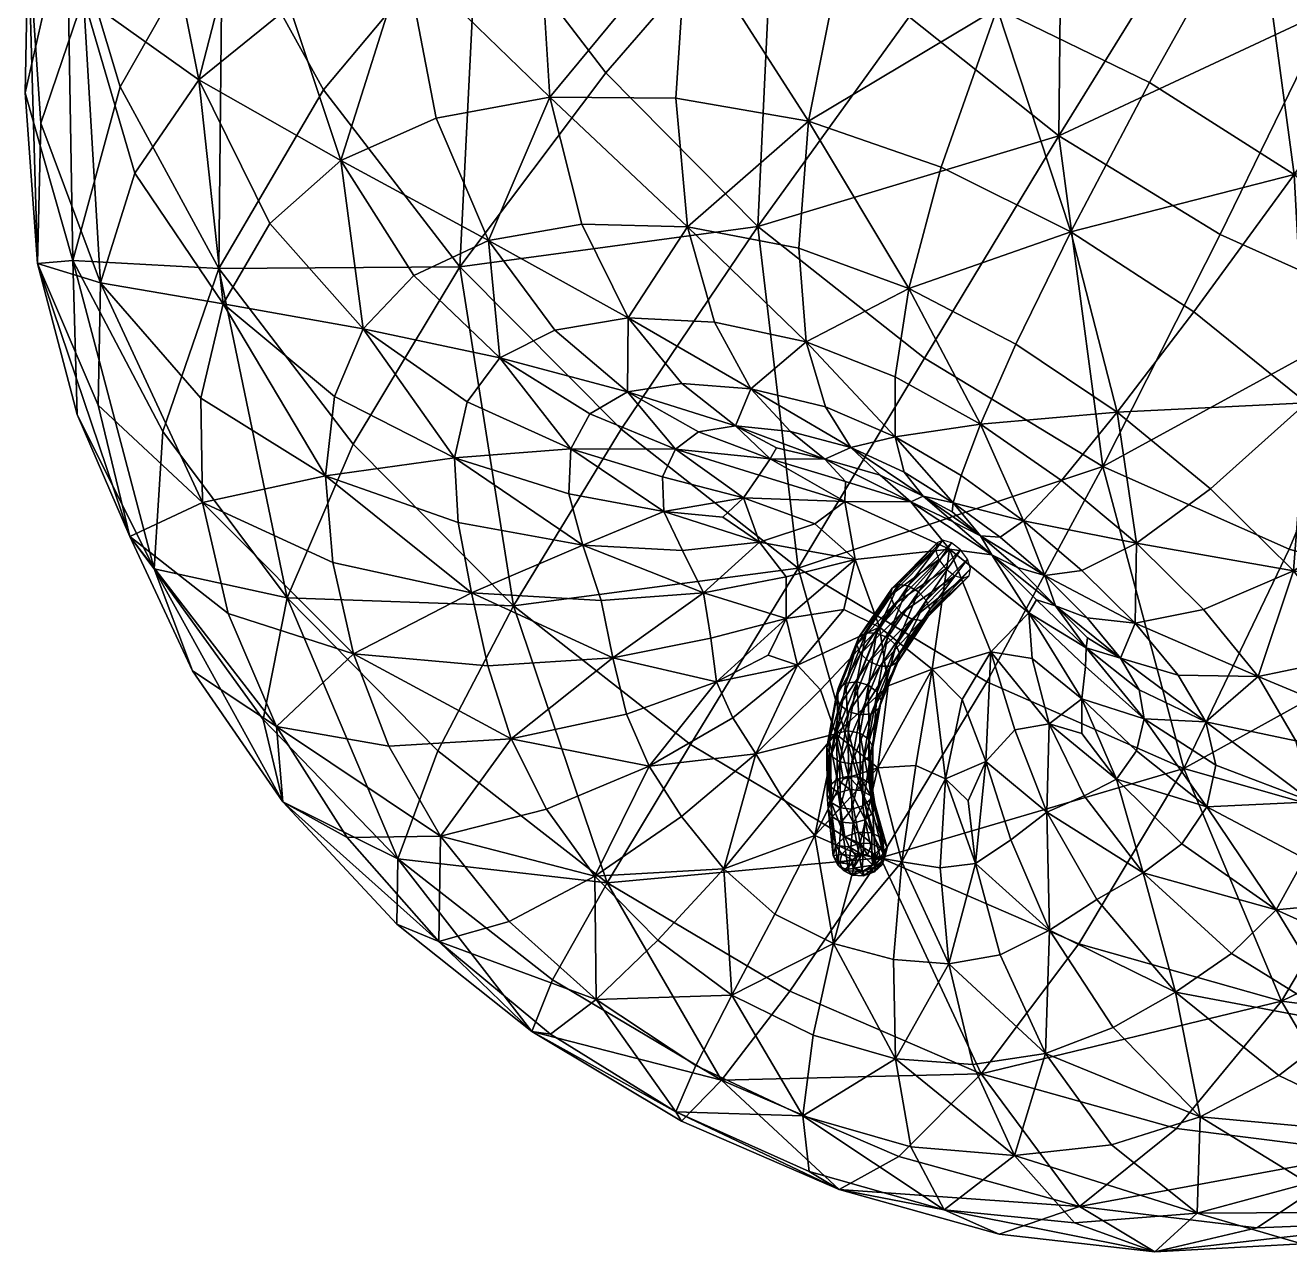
# Model space of a CAD drawing. Header units: millimetres. Extents: x -100 to 100, y -108 to 108.
# Drawn here: x 2.13 to 41.88, y -107.82 to -69.26 of the extents above; entities that cross this region are included whole.
import ezdxf

# ---------------------------------------------------------------- set-up
doc = ezdxf.new("R2010")
doc.units = ezdxf.units.MM
doc.layers.get('0').update_dxf_attribs({"color": 53, "true_color": 0xc6e157})

msp = doc.modelspace()

# ---------------------------------------------------------------- meshes
at = {"color": 54, "true_color": 0x94b11b}
mesh = msp.add_polyface(dxfattribs=at)
corners = [(36.305, -54.437, 2.922), (39.151, -57.538, 1.417), (34.725, -62.771, 1.149), (42.47, -60.286, 0.559), (38.763, -66.032, 0.19), (46.133, -62.603, 0.35), (43.154, -68.751, 0.001), (39.69, -75.834, 0.825), (34.625, -72.736, 1.003), (52.507, -72.282, 1.93), (50.436, -79.82, 3.114), (44.999, -78.216, 1.529), (47.776, -70.857, 0.581), (50.012, -64.412, 0.795), (50.76, -72.14, 73.634), (46.177, -77.284, 74.323), (49.793, -80.944, 72.701), (38.539, -55.59, 72.181), (42.018, -48.883, 68.371), (35.401, -46.76, 66.619), (44.631, -58.459, 72.851), (48.492, -51.916, 69.098), (40.822, -65.063, 75.017), (35.321, -62.448, 74.438), (32.679, -68.73, 75.108), (42.023, -73.945, 75.294), (46.028, -68.338, 74.739), (50.384, -62.058, 72.564), (37.475, -71.052, 75.57), (42.767, -53.887, 2.678), (40.581, -51.351, 3.992), (34.023, -51.12, 4.986), (38.871, -48.66, 5.751), (44.035, -49.484, 5.765), (48.367, -58.118, 1.648), (51.523, -59.642, 1.956), (49.962, -55.001, 3.596), (52.441, -56.257, 3.783), (45.405, -56.171, 1.893), (45.638, -51.524, 4.621), (47.654, -53.393, 3.887), (51.027, -52.96, 5.896), (49.302, -51.659, 6.237), (50.433, -50.677, 8.636), (47.828, -50.157, 6.936), (38.865, -78.261, 74.195), (42.409, -81.132, 73.344), (35, -75.749, 74.485)]
mesh.append_faces([[corners[k] for k in face] for face in [(0, 1, 2, 0), (2, 1, 3, 2), (3, 4, 2, 3), (3, 5, 6, 3), (6, 4, 3, 6), (6, 7, 8, 6), (8, 4, 6, 8), (9, 10, 11, 9), (11, 12, 9, 11), (11, 7, 6, 11), (6, 12, 11, 6), (6, 5, 13, 6), (13, 12, 6, 13), (14, 15, 16, 14), (17, 18, 19, 17), (17, 20, 21, 17), (21, 18, 17, 21), (22, 23, 24, 22), (22, 20, 17, 22), (17, 23, 22, 17), (25, 15, 14, 25), (14, 26, 25, 14), (27, 26, 14, 27), (27, 20, 22, 27), (22, 26, 27, 22), (22, 28, 25, 22), (25, 26, 22, 25), (21, 20, 27, 21), (29, 1, 0, 29), (0, 30, 29, 0), (0, 31, 32, 0), (29, 30, 33, 29), (13, 5, 34, 13), (34, 35, 13, 34), (34, 36, 37, 34), (3, 1, 29, 3), (29, 38, 3, 29), (29, 39, 40, 29), (40, 38, 29, 40), (40, 36, 34, 40), (34, 38, 40, 34), (34, 5, 3, 34), (3, 38, 34, 3), (41, 42, 43, 41), (41, 36, 40, 41), (40, 42, 41, 40), (40, 39, 44, 40), (44, 42, 40, 44), (25, 45, 46, 25), (25, 28, 47, 25), (47, 45, 25, 47)]], dxfattribs={"vtx2": -1, "vtx3": -1, "color": 54})
mesh = msp.add_polyface(dxfattribs=at)
corners = [(34.725, -62.771, 1.149), (31.161, -59.038, 2.88), (36.305, -54.437, 2.922), (29.916, -68.986, 2.068), (25.676, -64.645, 4.022), (22.141, -59.938, 6.774), (28.238, -55.013, 5.292), (15.786, -76.848, 10.485), (20.376, -70.751, 6.506), (25.153, -75.581, 4.367), (16.355, -65.494, 9.535), (19.545, -55.09, 10.231), (13.38, -60.071, 13.359), (34.625, -72.736, 1.003), (38.763, -66.032, 0.19), (30.399, -79.725, 3.215), (39.69, -75.834, 0.825), (36.005, -83.126, 3.046), (29.706, -60.624, 72.974), (27.78, -67.107, 73.865), (32.679, -68.73, 75.108), (35.321, -62.448, 74.438), (37.475, -71.052, 75.57), (40.822, -65.063, 75.017), (38.539, -55.59, 72.181), (14.068, -67.103, 65.698), (18.291, -66.312, 69.031), (18.86, -59.732, 67.432), (14.009, -60.63, 63.615), (20.316, -52.579, 64.431), (14.942, -53.551, 60.225), (22.923, -66.307, 71.796), (24.156, -59.724, 70.596), (32.317, -53.588, 70.541), (26.175, -52.587, 67.913), (26.751, -72.274, 73.156), (30.926, -73.714, 74.158), (26.442, -76.262, 71.263), (29.909, -77.53, 72.03), (35, -75.749, 74.485), (22.585, -71.547, 71.424), (18.62, -71.519, 69.09), (19.623, -75.514, 67.993), (22.943, -75.591, 69.881), (16.694, -76.028, 65.706), (15.043, -72.176, 66.28), (21.079, -78.459, 66.124)]
mesh.append_faces([[corners[k] for k in face] for face in [(0, 1, 2, 0), (0, 3, 4, 0), (4, 1, 0, 4), (4, 5, 6, 4), (6, 1, 4, 6), (7, 8, 9, 7), (10, 8, 7, 10), (10, 5, 4, 10), (4, 8, 10, 4), (4, 3, 9, 4), (9, 8, 4, 9), (11, 5, 10, 11), (10, 12, 11, 10), (13, 3, 0, 13), (0, 14, 13, 0), (9, 3, 13, 9), (13, 15, 9, 13), (13, 16, 17, 13), (18, 19, 20, 18), (20, 21, 18, 20), (20, 22, 23, 20), (18, 21, 24, 18), (25, 26, 27, 25), (27, 28, 25, 27), (27, 29, 30, 27), (31, 19, 18, 31), (18, 32, 31, 18), (18, 33, 34, 18), (34, 32, 18, 34), (27, 32, 34, 27), (27, 26, 31, 27), (31, 32, 27, 31), (20, 19, 35, 20), (35, 36, 20, 35), (35, 37, 38, 35), (38, 36, 35, 38), (39, 36, 38, 39), (39, 22, 20, 39), (20, 36, 39, 20), (35, 19, 31, 35), (31, 40, 35, 31), (31, 26, 41, 31), (41, 40, 31, 41), (41, 42, 43, 41), (43, 40, 41, 43), (43, 37, 35, 43), (35, 40, 43, 35), (44, 42, 41, 44), (41, 45, 44, 41), (41, 26, 25, 41), (43, 42, 46, 43)]], dxfattribs={"vtx2": -1, "vtx3": -1, "color": 54})
mesh = msp.add_polyface(dxfattribs=at)
corners = [(15.786, -76.848, 10.485), (11.505, -71.281, 13.68), (16.355, -65.494, 9.535), (8.334, -65.536, 17.721), (6.588, -59.891, 22.505), (11.74, -54.742, 17.882), (13.38, -60.071, 13.359), (9.792, -62.401, 59.275), (10.436, -68.661, 61.926), (14.068, -67.103, 65.698), (14.009, -60.63, 63.615), (14.942, -53.551, 60.225), (18.86, -59.732, 67.432), (6.579, -54.629, 27.932), (3.437, -65.601, 28.126), (3.475, -60.394, 33.524), (2.129, -71.382, 34.187), (2.219, -66.486, 39.294), (3.719, -62.107, 44.707), (5.037, -55.734, 39.263), (4.495, -77.353, 49.416), (2.623, -72.33, 44.754), (2.509, -76.745, 40.13), (5.575, -73.902, 53.62), (3.964, -68.381, 49.629), (7.58, -70.966, 57.845), (6.399, -65.028, 54.541), (10.254, -55.493, 55.427), (6.455, -58.394, 50.169), (8.213, -76.898, 19.313), (3.623, -76.649, 29.641), (5.115, -71.196, 23.352), (12.045, -73.504, 63.124), (15.043, -72.176, 66.28), (14.341, -77.124, 63.161), (16.694, -76.028, 65.706), (18.62, -71.519, 69.09), (9.816, -75.488, 59.748), (8.351, -78.016, 56.266), (12.75, -78.796, 60.499)]
mesh.append_faces([[corners[k] for k in face] for face in [(0, 1, 2, 0), (3, 4, 5, 3), (5, 6, 3, 5), (2, 1, 3, 2), (3, 6, 2, 3), (7, 8, 9, 7), (9, 10, 7, 9), (11, 10, 12, 11), (7, 10, 11, 7), (13, 4, 14, 13), (14, 15, 13, 14), (14, 16, 17, 14), (17, 15, 14, 17), (17, 18, 19, 17), (19, 15, 17, 19), (20, 21, 22, 20), (20, 23, 24, 20), (24, 21, 20, 24), (24, 18, 17, 24), (17, 21, 24, 17), (17, 16, 22, 17), (22, 21, 17, 22), (25, 8, 7, 25), (7, 26, 25, 7), (7, 27, 28, 7), (28, 26, 7, 28), (28, 18, 24, 28), (24, 26, 28, 24), (24, 23, 25, 24), (25, 26, 24, 25), (19, 18, 28, 19), (29, 1, 0, 29), (22, 16, 30, 22), (14, 4, 3, 14), (3, 31, 14, 3), (3, 1, 29, 3), (29, 31, 3, 29), (30, 31, 29, 30), (30, 16, 14, 30), (14, 31, 30, 14), (9, 8, 32, 9), (32, 33, 9, 32), (32, 34, 35, 32), (35, 33, 32, 35), (9, 33, 36, 9), (32, 8, 25, 32), (25, 37, 32, 25), (25, 23, 38, 25), (38, 37, 25, 38), (32, 37, 39, 32), (38, 23, 20, 38)]], dxfattribs={"vtx2": -1, "vtx3": -1, "color": 54})
mesh = msp.add_polyface(dxfattribs=at)
corners = [(36.005, -83.126, 3.046), (30.399, -79.725, 3.215), (34.625, -72.736, 1.003), (32.359, -89.9, 6.89), (26.426, -86.326, 7.043), (37.057, -85.538, 68.25), (35.343, -86.396, 65.069), (37.021, -88.059, 64.465), (35, -75.749, 74.485), (33.272, -79.287, 72.232), (36.458, -81.423, 71.915), (38.865, -78.261, 74.195), (29.909, -77.53, 72.03), (29.479, -82.192, 66.025), (31.548, -83.415, 66.108), (32.163, -81.799, 69.283), (29.478, -80.312, 69.172), (33.511, -84.832, 65.703), (34.705, -83.568, 68.927), (32.51, -85.901, 56.627), (31.183, -85.728, 53.266), (33.682, -87.733, 55.435), (34.182, -86.557, 62.088), (32.777, -85.352, 62.718), (31.301, -84.269, 63.18), (31.269, -84.555, 61.181), (32.156, -85.305, 60.094), (33.323, -86.3, 59.282), (30.358, -84.057, 60.311), (29.762, -83.303, 63.036), (28.083, -82.53, 62.61), (29.964, -84.235, 56.83), (31.299, -84.868, 57.955), (29.001, -83.403, 59.696), (27.889, -84.234, 55.595), (27.26, -82.903, 59.656), (31.524, -85.745, 53.988), (30.205, -87.068, 55.211), (30.453, -87.34, 55.135), (31.242, -85.527, 53.873), (29.887, -86.886, 55.129), (30.975, -85.448, 53.623), (29.584, -86.843, 54.912), (30.794, -85.529, 53.304), (29.377, -86.951, 54.618), (30.748, -85.748, 53.003), (29.321, -87.18, 54.326)]
mesh.append_faces([[corners[k] for k in face] for face in [(0, 1, 2, 0), (0, 3, 4, 0), (4, 1, 0, 4), (5, 6, 7, 5), (8, 9, 10, 8), (10, 11, 8, 10), (12, 9, 8, 12), (13, 14, 15, 13), (15, 16, 13, 15), (15, 9, 12, 15), (12, 16, 15, 12), (17, 6, 5, 17), (5, 18, 17, 5), (10, 18, 5, 10), (10, 9, 15, 10), (15, 18, 10, 15), (15, 14, 17, 15), (17, 18, 15, 17), (19, 20, 21, 19), (22, 6, 17, 22), (17, 23, 22, 17), (17, 14, 24, 17), (24, 23, 17, 24), (24, 25, 26, 24), (26, 23, 24, 26), (26, 27, 22, 26), (22, 23, 26, 22), (28, 29, 30, 28), (28, 25, 24, 28), (24, 29, 28, 24), (24, 14, 13, 24), (13, 29, 24, 13), (31, 20, 19, 31), (19, 32, 31, 19), (19, 27, 26, 19), (26, 32, 19, 26), (26, 25, 28, 26), (28, 32, 26, 28), (28, 33, 31, 28), (31, 32, 28, 31), (34, 20, 31, 34), (31, 33, 35, 31), (36, 37, 38, 36), (39, 40, 37, 39), (37, 36, 39, 37), (41, 42, 40, 41), (40, 39, 41, 40), (43, 44, 42, 43), (42, 41, 43, 42), (45, 46, 44, 45), (44, 43, 45, 44)]], dxfattribs={"vtx2": -1, "vtx3": -1, "color": 54})
mesh = msp.add_polyface(dxfattribs=at)
corners = [(2.509, -76.745, 40.13), (4.418, -81.2, 45.398), (4.495, -77.353, 49.416), (17.476, -87.512, 13.878), (12.432, -82.43, 16.118), (15.786, -76.848, 10.485), (15.098, -92.074, 20.559), (10.358, -87.255, 22.708), (6.449, -82.027, 25.775), (8.213, -76.898, 19.313), (10.223, -93.676, 35.981), (7.388, -89.549, 38.551), (6.185, -86.35, 32.407), (9.607, -91.084, 29.56), (13.841, -95.468, 27.558), (5.418, -85.328, 41.734), (3.757, -81.494, 35.973), (3.623, -76.649, 29.641), (8.351, -78.016, 56.266), (11.849, -80.931, 57.77), (12.75, -78.796, 60.499), (9.816, -75.488, 59.748), (14.341, -77.124, 63.161), (12.045, -73.504, 63.124), (7.7, -84.259, 49.434), (7.647, -80.978, 52.79), (11.799, -86.15, 52.331), (11.566, -83.418, 55.023), (15.62, -82.853, 58.337), (15.738, -84.888, 56.263), (16.16, -87.101, 54.185), (17.045, -79.716, 62.334), (16.024, -81.092, 60.35), (8.504, -87.75, 46.311), (10.03, -91.307, 43.548), (13.554, -91.923, 47.442), (12.444, -89.019, 49.766), (16.668, -89.399, 52.161), (17.404, -91.694, 50.275)]
mesh.append_faces([[corners[k] for k in face] for face in [(0, 1, 2, 0), (3, 4, 5, 3), (3, 6, 7, 3), (7, 4, 3, 7), (7, 8, 9, 7), (9, 4, 7, 9), (5, 4, 9, 5), (10, 11, 12, 10), (12, 13, 10, 12), (12, 8, 7, 12), (7, 13, 12, 7), (7, 6, 14, 7), (15, 1, 0, 15), (0, 16, 15, 0), (17, 16, 0, 17), (17, 8, 12, 17), (12, 16, 17, 12), (12, 11, 15, 12), (15, 16, 12, 15), (9, 8, 17, 9), (18, 19, 20, 18), (20, 21, 18, 20), (20, 22, 23, 20), (2, 1, 24, 2), (24, 25, 2, 24), (24, 26, 27, 24), (27, 25, 24, 27), (27, 19, 18, 27), (18, 25, 27, 18), (2, 25, 18, 2), (28, 19, 27, 28), (27, 29, 28, 27), (27, 26, 30, 27), (30, 29, 27, 30), (31, 22, 20, 31), (20, 32, 31, 20), (20, 19, 28, 20), (28, 32, 20, 28), (24, 1, 15, 24), (15, 33, 24, 15), (15, 11, 34, 15), (34, 33, 15, 34), (34, 35, 36, 34), (36, 33, 34, 36), (36, 26, 24, 36), (24, 33, 36, 24), (34, 11, 10, 34), (30, 26, 36, 30), (36, 37, 30, 36), (36, 35, 38, 36), (38, 37, 36, 38)]], dxfattribs={"vtx2": -1, "vtx3": -1, "color": 54})
mesh = msp.add_polyface(dxfattribs=at)
corners = [(47.864, -87.464, 5.635), (44.89, -94.432, 9.681), (38.551, -92.621, 7.772), (41.863, -85.725, 3.855), (36.005, -83.126, 3.046), (39.69, -75.834, 0.825), (44.999, -78.216, 1.529), (50.436, -79.82, 3.114), (51.265, -95.276, 12.608), (41.616, -99.939, 15.437), (48.059, -87.489, 70.15), (44.118, -89.065, 68.604), (45.615, -91.699, 66.765), (49.87, -90.763, 67.85), (46.347, -94.242, 64.567), (50.808, -93.962, 65.107), (49.793, -80.944, 72.701), (46.177, -77.284, 74.323), (42.409, -81.132, 73.344), (45.523, -84.243, 71.989), (39.39, -83.833, 71.164), (41.993, -86.411, 70.065), (37.021, -88.059, 64.465), (39.171, -87.625, 67.401), (37.057, -85.538, 68.25), (38.376, -89.689, 63.701), (40.892, -89.729, 66.299), (39.239, -91.156, 62.59), (39.557, -92.517, 61.262), (42.585, -93.669, 63.152), (42.066, -91.752, 64.866), (42.023, -73.945, 75.294), (36.458, -81.423, 71.915), (38.865, -78.261, 74.195), (46.178, -96.616, 62.026), (39.276, -93.832, 59.849), (42.339, -95.457, 61.205), (37.3, -91.059, 59.299), (37.148, -90.147, 60.374), (36.563, -89.151, 61.276), (37.059, -92.074, 58.331), (36.43, -92.959, 57.267), (38.484, -94.996, 58.288)]
mesh.append_faces([[corners[k] for k in face] for face in [(0, 1, 2, 0), (2, 3, 0, 2), (4, 3, 2, 4), (4, 5, 6, 4), (6, 3, 4, 6), (6, 7, 0, 6), (0, 3, 6, 0), (8, 1, 0, 8), (2, 1, 9, 2), (10, 11, 12, 10), (12, 13, 10, 12), (12, 14, 15, 12), (16, 17, 18, 16), (18, 19, 16, 18), (18, 20, 21, 18), (21, 19, 18, 21), (21, 11, 10, 21), (10, 19, 21, 10), (16, 19, 10, 16), (22, 23, 24, 22), (22, 25, 26, 22), (26, 23, 22, 26), (26, 11, 21, 26), (21, 23, 26, 21), (21, 20, 24, 21), (24, 23, 21, 24), (27, 28, 29, 27), (29, 30, 27, 29), (29, 14, 12, 29), (12, 30, 29, 12), (12, 11, 26, 12), (26, 30, 12, 26), (26, 25, 27, 26), (27, 30, 26, 27), (18, 17, 31, 18), (32, 20, 18, 32), (18, 33, 32, 18), (24, 20, 32, 24), (15, 14, 34, 15), (29, 28, 35, 29), (35, 36, 29, 35), (29, 36, 34, 29), (37, 28, 27, 37), (27, 38, 37, 27), (27, 25, 39, 27), (39, 38, 27, 39), (39, 25, 22, 39), (35, 28, 37, 35), (37, 40, 35, 37), (41, 42, 35, 41), (35, 40, 41, 35)]], dxfattribs={"vtx2": -1, "vtx3": -1, "color": 54})
mesh = msp.add_polyface(dxfattribs=at)
corners = [(25.153, -75.581, 4.367), (20.864, -81.957, 8.239), (15.786, -76.848, 10.485), (17.476, -87.512, 13.878), (26.426, -86.326, 7.043), (23.046, -91.866, 12.704), (20.419, -96.222, 19.448), (17.045, -79.716, 62.334), (19.879, -81.472, 60.936), (21.058, -80.782, 62.463), (18.779, -78.837, 64.319), (22.764, -80.516, 63.866), (21.079, -78.459, 66.124), (19.623, -75.514, 67.993), (16.694, -76.028, 65.706), (14.341, -77.124, 63.161), (23.796, -78.587, 67.566), (22.943, -75.591, 69.881), (24.943, -80.683, 64.879), (16.16, -87.101, 54.185), (20.23, -87.34, 55.089), (19.652, -85.599, 56.654), (15.738, -84.888, 56.263), (19.219, -83.989, 58.169), (15.62, -82.853, 58.337), (19.28, -82.578, 59.55), (16.024, -81.092, 60.35), (20.604, -89.149, 53.557), (16.668, -89.399, 52.161), (17.404, -91.694, 50.275), (21.025, -90.92, 52.092), (22.565, -82.588, 59.262), (23.29, -82.043, 60.48), (25.203, -83.397, 57.439), (25.549, -82.891, 58.649), (24.456, -81.846, 61.601), (22.163, -83.456, 58.35), (22.2, -84.547, 57.469), (24.062, -84.722, 56.715), (24.707, -84.111, 56.887), (23.452, -87.096, 55.137), (22.793, -85.765, 56.343), (25.21, -85.503, 55.751), (23.681, -88.531, 54.017), (23.861, -89.898, 52.936), (21.743, -92.548, 50.727), (24.368, -91.028, 51.848)]
mesh.append_faces([[corners[k] for k in face] for face in [(0, 1, 2, 0), (2, 1, 3, 2), (3, 1, 4, 3), (4, 5, 3, 4), (3, 5, 6, 3), (7, 8, 9, 7), (9, 10, 7, 9), (9, 11, 12, 9), (12, 10, 9, 12), (12, 13, 14, 12), (14, 10, 12, 14), (14, 15, 7, 14), (7, 10, 14, 7), (12, 16, 17, 12), (12, 11, 18, 12), (18, 16, 12, 18), (19, 20, 21, 19), (21, 22, 19, 21), (21, 23, 24, 21), (24, 22, 21, 24), (25, 8, 7, 25), (7, 26, 25, 7), (24, 23, 25, 24), (25, 26, 24, 25), (27, 20, 19, 27), (19, 28, 27, 19), (29, 30, 27, 29), (27, 28, 29, 27), (9, 8, 31, 9), (31, 32, 9, 31), (31, 33, 34, 31), (35, 11, 9, 35), (9, 32, 35, 9), (31, 8, 25, 31), (25, 36, 31, 25), (25, 23, 37, 25), (37, 36, 25, 37), (37, 38, 39, 37), (39, 36, 37, 39), (31, 36, 39, 31), (21, 20, 40, 21), (40, 41, 21, 40), (37, 41, 42, 37), (37, 23, 21, 37), (21, 41, 37, 21), (40, 20, 27, 40), (27, 43, 40, 27), (27, 30, 44, 27), (44, 43, 27, 44), (44, 30, 45, 44), (45, 46, 44, 45)]], dxfattribs={"vtx2": -1, "vtx3": -1, "color": 54})
mesh = msp.add_polyface(dxfattribs=at)
corners = [(26.426, -86.326, 7.043), (20.864, -81.957, 8.239), (25.153, -75.581, 4.367), (30.399, -79.725, 3.215), (26.679, -79.209, 68.598), (27.284, -81.252, 65.576), (29.479, -82.192, 66.025), (29.478, -80.312, 69.172), (29.909, -77.53, 72.03), (26.442, -76.262, 71.263), (24.943, -80.683, 64.879), (23.796, -78.587, 67.566), (22.943, -75.591, 69.881), (28.083, -82.53, 62.61), (29.762, -83.303, 63.036), (29.001, -83.403, 59.696), (30.358, -84.057, 60.311), (26.184, -82.027, 62.221), (22.764, -80.516, 63.866), (24.456, -81.846, 61.601), (25.742, -82.544, 59.964), (27.26, -82.903, 59.656), (25.549, -82.891, 58.649), (23.29, -82.043, 60.48), (22.565, -82.588, 59.262), (29.964, -84.235, 56.83), (27.911, -83.599, 57.247), (27.889, -84.234, 55.595), (25.203, -83.397, 57.439), (24.707, -84.111, 56.887), (23.452, -87.096, 55.137), (26.044, -86.593, 54.641), (25.21, -85.503, 55.751), (22.793, -85.765, 56.343), (24.062, -84.722, 56.715), (22.2, -84.547, 57.469), (28.223, -86.056, 53.914), (31.183, -85.728, 53.266), (26.949, -84.931, 55.299), (26.051, -87.904, 53.774), (23.681, -88.531, 54.017), (27.865, -87.628, 53.061), (28.979, -88.178, 52.174), (29.377, -86.951, 54.618), (28.333, -88.498, 56.101), (28.561, -88.361, 56.367), (29.321, -87.18, 54.326), (28.27, -88.738, 55.82), (29.431, -87.47, 54.114)]
mesh.append_faces([[corners[k] for k in face] for face in [(0, 1, 2, 0), (2, 3, 0, 2), (4, 5, 6, 4), (6, 7, 4, 6), (8, 9, 4, 8), (4, 7, 8, 4), (10, 5, 4, 10), (4, 11, 10, 4), (4, 9, 12, 4), (12, 11, 4, 12), (6, 5, 13, 6), (13, 14, 6, 13), (13, 15, 16, 13), (13, 5, 10, 13), (10, 17, 13, 10), (10, 18, 19, 10), (19, 17, 10, 19), (19, 20, 21, 19), (21, 17, 19, 21), (21, 15, 13, 21), (13, 17, 21, 13), (22, 23, 24, 22), (22, 20, 19, 22), (19, 23, 22, 19), (25, 26, 27, 25), (21, 26, 25, 21), (21, 20, 22, 21), (22, 26, 21, 22), (22, 28, 27, 22), (27, 26, 22, 27), (29, 28, 24, 29), (30, 31, 32, 30), (32, 33, 30, 32), (32, 34, 35, 32), (36, 37, 27, 36), (27, 38, 36, 27), (27, 28, 29, 27), (29, 38, 27, 29), (29, 34, 32, 29), (32, 38, 29, 32), (32, 31, 36, 32), (36, 38, 32, 36), (39, 31, 30, 39), (30, 40, 39, 30), (36, 41, 42, 36), (36, 31, 39, 36), (39, 41, 36, 39), (43, 44, 45, 43), (46, 47, 44, 46), (44, 43, 46, 44), (47, 46, 48, 47)]], dxfattribs={"vtx2": -1, "vtx3": -1, "color": 54})
mesh = msp.add_polyface(dxfattribs=at)
corners = [(38.551, -92.621, 7.772), (32.359, -89.9, 6.89), (36.005, -83.126, 3.046), (29.013, -95.429, 12.581), (36.563, -89.151, 61.276), (35.517, -88.513, 59.627), (35.478, -88.832, 58.434), (37.148, -90.147, 60.374), (35.46, -89.422, 57.333), (37.3, -91.059, 59.299), (29.683, -95.56, 50.115), (30.128, -92.527, 50.951), (28.934, -92.599, 50.646), (28.979, -88.178, 52.174), (29.25, -90.027, 51.409), (30.639, -89.499, 51.799), (32.005, -95.609, 51.895), (31.771, -93.643, 52.101), (31.054, -92.954, 51.543), (30.892, -95.75, 50.863), (34.242, -94, 54.442), (33.238, -91.407, 53.961), (32.323, -92.4, 52.871), (33.113, -94.867, 53.097), (31.581, -90.45, 52.362), (32.484, -88.951, 53.465), (36.43, -92.959, 57.267), (35.419, -93.482, 55.901), (37.267, -95.904, 56.515), (35.344, -91.526, 56.415), (34.317, -91.222, 55.275), (35.341, -90.435, 56.697), (37.059, -92.074, 58.331), (33.777, -89.17, 54.992), (33.682, -87.733, 55.435), (29.227, -95.119, 62.501), (28.839, -93.739, 61.037), (28.712, -93.483, 61.295), (29.145, -95.446, 62.206), (29.503, -88.748, 56.485), (28.911, -90.219, 57.937), (29.033, -90.487, 57.705), (29.621, -89.027, 56.263), (29.236, -88.506, 56.589), (28.632, -90.005, 58.069), (29.557, -89.268, 55.982), (28.965, -90.738, 57.434), (28.726, -90.904, 57.197), (29.33, -89.405, 55.716), (30.299, -87.967, 54.338), (28.999, -89.403, 55.538)]
mesh.append_faces([[corners[k] for k in face] for face in [(0, 1, 2, 0), (3, 1, 0, 3), (4, 5, 6, 4), (6, 7, 4, 6), (6, 8, 9, 6), (9, 7, 6, 9), (10, 11, 12, 10), (13, 14, 15, 13), (12, 11, 15, 12), (15, 14, 12, 15), (16, 17, 18, 16), (18, 19, 16, 18), (18, 11, 10, 18), (20, 21, 22, 20), (22, 23, 20, 22), (22, 17, 16, 22), (16, 23, 22, 16), (15, 24, 25, 15), (15, 11, 18, 15), (18, 24, 15, 18), (18, 17, 22, 18), (22, 24, 18, 22), (22, 21, 25, 22), (25, 24, 22, 25), (26, 27, 28, 26), (26, 29, 30, 26), (30, 27, 26, 30), (30, 21, 20, 30), (20, 27, 30, 20), (9, 8, 31, 9), (31, 32, 9, 31), (31, 29, 26, 31), (26, 32, 31, 26), (25, 33, 34, 25), (25, 21, 30, 25), (30, 33, 25, 30), (30, 29, 31, 30), (31, 33, 30, 31), (31, 8, 34, 31), (34, 33, 31, 34), (35, 36, 37, 35), (36, 35, 38, 36), (39, 40, 41, 39), (41, 42, 39, 41), (43, 44, 40, 43), (40, 39, 43, 40), (45, 46, 47, 45), (47, 48, 45, 47), (42, 41, 46, 42), (46, 45, 42, 46), (49, 48, 50, 49)]], dxfattribs={"vtx2": -1, "vtx3": -1, "color": 54})
mesh = msp.add_polyface(dxfattribs=at)
corners = [(37.021, -88.059, 64.465), (35.343, -86.396, 65.069), (34.182, -86.557, 62.088), (35.51, -87.889, 61.728), (33.323, -86.3, 59.282), (34.516, -87.511, 59.223), (35.517, -88.513, 59.627), (36.563, -89.151, 61.276), (33.682, -87.733, 55.435), (33.918, -87.32, 56.986), (32.51, -85.901, 56.627), (35.46, -89.422, 57.333), (35.478, -88.832, 58.434), (28.979, -88.178, 52.174), (31.183, -85.728, 53.266), (28.223, -86.056, 53.914), (30.639, -89.499, 51.799), (32.484, -88.951, 53.465), (30.453, -87.34, 55.135), (29.503, -88.748, 56.485), (29.621, -89.027, 56.263), (30.563, -87.63, 54.923), (30.205, -87.068, 55.211), (29.236, -88.506, 56.589), (29.887, -86.886, 55.129), (28.891, -88.364, 56.545), (29.584, -86.843, 54.912), (28.561, -88.361, 56.367), (29.377, -86.951, 54.618), (29.678, -87.743, 54.04), (28.654, -89.261, 55.495), (28.388, -89.017, 55.598), (29.431, -87.47, 54.114), (29.996, -87.925, 54.122), (28.999, -89.403, 55.538), (30.299, -87.967, 54.338), (30.507, -87.859, 54.632), (29.557, -89.268, 55.982), (29.33, -89.405, 55.716), (31.745, -86.043, 53.938), (31.846, -86.343, 53.735), (31.524, -85.745, 53.988), (30.848, -86.048, 52.801), (29.321, -87.18, 54.326), (30.748, -85.748, 53.003), (31.069, -86.347, 52.75), (31.35, -86.565, 52.866), (31.618, -86.644, 53.116), (31.799, -86.563, 53.434)]
mesh.append_faces([[corners[k] for k in face] for face in [(0, 1, 2, 0), (2, 3, 0, 2), (2, 4, 5, 2), (5, 3, 2, 5), (5, 6, 7, 5), (7, 3, 5, 7), (0, 3, 7, 0), (8, 9, 10, 8), (8, 11, 12, 8), (12, 9, 8, 12), (12, 6, 5, 12), (5, 9, 12, 5), (5, 4, 10, 5), (10, 9, 5, 10), (13, 14, 15, 13), (16, 14, 13, 16), (17, 14, 16, 17), (8, 14, 17, 8), (18, 19, 20, 18), (20, 21, 18, 20), (22, 23, 19, 22), (19, 18, 22, 19), (24, 25, 23, 24), (23, 22, 24, 23), (26, 27, 25, 26), (25, 24, 26, 25), (27, 26, 28, 27), (29, 30, 31, 29), (31, 32, 29, 31), (33, 34, 30, 33), (30, 29, 33, 30), (34, 33, 35, 34), (36, 37, 38, 36), (38, 35, 36, 38), (21, 20, 37, 21), (37, 36, 21, 37), (39, 18, 21, 39), (21, 40, 39, 21), (18, 39, 41, 18), (42, 32, 43, 42), (43, 44, 42, 43), (45, 29, 32, 45), (32, 42, 45, 32), (46, 33, 29, 46), (29, 45, 46, 29), (47, 35, 33, 47), (33, 46, 47, 33), (48, 36, 35, 48), (35, 47, 48, 35), (40, 21, 36, 40), (36, 48, 40, 36)]], dxfattribs={"vtx2": -1, "vtx3": -1, "color": 54})
mesh = msp.add_polyface(dxfattribs=at)
corners = [(27.714, -105.865, 33.824), (22.754, -103.711, 33.092), (24.013, -102.419, 26.446), (29.594, -104.821, 27.292), (26.165, -99.63, 19.355), (32.183, -102.227, 20.26), (29.013, -95.429, 12.581), (23.046, -91.866, 12.704), (26.426, -86.326, 7.043), (20.419, -96.222, 19.448), (26.572, -103.542, 43.196), (26.776, -105.299, 39.087), (31.017, -106.497, 40.377), (22.584, -103.421, 38.527), (27.538, -98.13, 48.419), (25.691, -97.206, 48.385), (24.345, -99.755, 46.092), (26.896, -101.013, 46.268), (24.088, -95.78, 48.789), (25.921, -93.537, 50.184), (25.091, -92.161, 50.887), (26.955, -94.73, 49.793), (27.838, -92.955, 50.467), (27.611, -91.539, 50.952), (28.29, -95.313, 49.764), (28.934, -92.599, 50.646), (27.608, -95.043, 62.872), (27.795, -95.316, 63.067), (28.033, -95.09, 63.238), (27.527, -95.369, 62.576), (27.727, -95.587, 62.822), (27.673, -95.662, 62.271), (27.848, -95.83, 62.569), (27.437, -93.609, 61.287), (27.896, -94.77, 63.078), (27.686, -93.387, 61.478), (27.366, -93.884, 61.028), (27.492, -94.141, 60.771), (27.782, -94.309, 60.584), (28.008, -95.843, 62.037), (27.644, -91.514, 59.519), (27.65, -92.96, 61.011), (28.003, -92.862, 61.088), (27.401, -91.705, 59.307), (27.407, -93.171, 60.819), (27.331, -91.965, 59.045), (27.337, -93.438, 60.565), (27.455, -92.224, 58.803), (27.461, -93.69, 60.316), (27.738, -92.413, 58.646), (27.744, -93.86, 60.138), (28.105, -92.481, 58.616), (28.047, -93.28, 61.549)]
mesh.append_faces([[corners[k] for k in face] for face in [(0, 1, 2, 0), (2, 3, 0, 2), (2, 4, 5, 2), (6, 7, 8, 6), (6, 4, 9, 6), (10, 11, 12, 10), (0, 11, 13, 0), (14, 15, 16, 14), (16, 17, 14, 16), (10, 17, 16, 10), (18, 19, 20, 18), (18, 15, 21, 18), (21, 19, 18, 21), (21, 22, 23, 21), (23, 19, 21, 23), (20, 19, 23, 20), (21, 24, 25, 21), (21, 15, 14, 21), (14, 24, 21, 14), (26, 27, 28, 26), (29, 30, 27, 29), (27, 26, 29, 27), (31, 32, 30, 31), (30, 29, 31, 30), (33, 26, 34, 33), (34, 35, 33, 34), (36, 29, 26, 36), (26, 33, 36, 26), (37, 31, 29, 37), (29, 36, 37, 29), (38, 39, 31, 38), (31, 37, 38, 31), (40, 41, 42, 40), (43, 44, 41, 43), (41, 40, 43, 41), (45, 46, 44, 45), (44, 43, 45, 44), (47, 48, 46, 47), (46, 45, 47, 46), (49, 50, 48, 49), (48, 47, 49, 48), (50, 49, 51, 50), (41, 35, 52, 41), (35, 41, 44, 35), (44, 33, 35, 44), (33, 44, 46, 33), (46, 36, 33, 46), (36, 46, 48, 36), (48, 37, 36, 48), (37, 48, 50, 37), (50, 38, 37, 50)]], dxfattribs={"vtx2": -1, "vtx3": -1, "color": 54})
mesh = msp.add_polyface(dxfattribs=at)
corners = [(26.426, -86.326, 7.043), (32.359, -89.9, 6.89), (29.013, -95.429, 12.581), (23.861, -89.898, 52.936), (25.483, -89.059, 53.085), (26.051, -87.904, 53.774), (23.681, -88.531, 54.017), (25.091, -92.161, 50.887), (27.129, -90.155, 51.613), (26.403, -89.376, 52.464), (24.368, -91.028, 51.848), (27.865, -87.628, 53.061), (28.979, -88.178, 52.174), (27.611, -91.539, 50.952), (29.25, -90.027, 51.409), (28.911, -90.219, 57.937), (28.647, -91.699, 59.436), (28.771, -91.958, 59.194), (29.033, -90.487, 57.705), (28.632, -90.005, 58.069), (28.364, -91.511, 59.593), (28.271, -89.903, 58.065), (27.997, -91.443, 59.623), (27.925, -89.94, 57.926), (27.644, -91.514, 59.519), (27.686, -90.106, 57.689), (27.401, -91.705, 59.307), (27.618, -90.356, 57.418), (27.331, -91.965, 59.045), (27.74, -90.625, 57.185), (27.455, -92.224, 58.803), (28.019, -90.839, 57.054), (27.738, -92.413, 58.646), (28.965, -90.738, 57.434), (28.701, -92.219, 58.932), (28.458, -92.41, 58.721), (28.726, -90.904, 57.197), (28.891, -88.364, 56.545), (29.236, -88.506, 56.589), (28.561, -88.361, 56.367), (28.333, -88.498, 56.101), (28.27, -88.738, 55.82), (28.388, -89.017, 55.598), (28.654, -89.261, 55.495), (28.999, -89.403, 55.538), (28.38, -90.941, 57.058), (29.33, -89.405, 55.716), (29.431, -87.47, 54.114)]
mesh.append_faces([[corners[k] for k in face] for face in [(0, 1, 2, 0), (3, 4, 5, 3), (5, 6, 3, 5), (7, 8, 9, 7), (9, 10, 7, 9), (9, 4, 3, 9), (3, 10, 9, 3), (5, 4, 9, 5), (9, 11, 5, 9), (9, 8, 12, 9), (12, 11, 9, 12), (13, 8, 7, 13), (12, 8, 13, 12), (13, 14, 12, 13), (15, 16, 17, 15), (17, 18, 15, 17), (19, 20, 16, 19), (16, 15, 19, 16), (21, 22, 20, 21), (20, 19, 21, 20), (23, 24, 22, 23), (22, 21, 23, 22), (25, 26, 24, 25), (24, 23, 25, 24), (27, 28, 26, 27), (26, 25, 27, 26), (29, 30, 28, 29), (28, 27, 29, 28), (31, 32, 30, 31), (30, 29, 31, 30), (33, 34, 35, 33), (35, 36, 33, 35), (18, 17, 34, 18), (34, 33, 18, 34), (37, 21, 19, 37), (19, 38, 37, 19), (39, 23, 21, 39), (21, 37, 39, 21), (40, 25, 23, 40), (23, 39, 40, 23), (41, 27, 25, 41), (25, 40, 41, 25), (42, 29, 27, 42), (27, 41, 42, 27), (43, 31, 29, 43), (29, 42, 43, 29), (44, 45, 31, 44), (31, 43, 44, 31), (46, 36, 45, 46), (45, 44, 46, 45), (47, 42, 41, 47)]], dxfattribs={"vtx2": -1, "vtx3": -1, "color": 54})
mesh = msp.add_polyface(dxfattribs=at)
corners = [(13.841, -95.468, 27.558), (13.814, -97.522, 34.152), (10.223, -93.676, 35.981), (9.607, -91.084, 29.56), (10.358, -87.255, 22.708), (18.056, -100.898, 33.195), (18.703, -99.274, 26.528), (15.098, -92.074, 20.559), (20.419, -96.222, 19.448), (26.165, -99.63, 19.355), (24.013, -102.419, 26.446), (22.754, -103.711, 33.092), (23.046, -91.866, 12.704), (29.013, -95.429, 12.581), (17.476, -87.512, 13.878), (15.127, -98.06, 39.616), (12.248, -94.791, 41.274), (17.345, -97.439, 43.985), (15.179, -94.757, 45.474), (13.554, -91.923, 47.442), (10.03, -91.307, 43.548), (20.035, -96.012, 47.296), (22.762, -94.135, 49.585), (21.743, -92.548, 50.727), (18.512, -93.9, 48.614), (21.025, -90.92, 52.092), (17.404, -91.694, 50.275), (18.637, -100.973, 38.702), (22.584, -103.421, 38.527), (23.213, -101.965, 42.833), (20.08, -99.886, 43.1), (26.572, -103.542, 43.196), (26.776, -105.299, 39.087), (27.714, -105.865, 33.824), (24.345, -99.755, 46.092), (24.088, -95.78, 48.789), (22.019, -98.026, 46.445), (25.691, -97.206, 48.385), (25.091, -92.161, 50.887), (24.368, -91.028, 51.848)]
mesh.append_faces([[corners[k] for k in face] for face in [(0, 1, 2, 0), (2, 3, 0, 2), (0, 3, 4, 0), (5, 1, 0, 5), (0, 6, 5, 0), (0, 7, 8, 0), (8, 6, 0, 8), (8, 9, 10, 8), (10, 6, 8, 10), (10, 11, 5, 10), (5, 6, 10, 5), (8, 12, 13, 8), (8, 7, 14, 8), (2, 1, 15, 2), (15, 16, 2, 15), (15, 17, 18, 15), (18, 16, 15, 18), (18, 19, 20, 18), (20, 16, 18, 20), (2, 16, 20, 2), (21, 22, 23, 21), (23, 24, 21, 23), (23, 25, 26, 23), (26, 24, 23, 26), (26, 19, 18, 26), (18, 24, 26, 18), (18, 17, 21, 18), (21, 24, 18, 21), (15, 1, 5, 15), (5, 27, 15, 5), (5, 11, 28, 5), (28, 27, 5, 28), (28, 29, 30, 28), (30, 27, 28, 30), (30, 17, 15, 30), (15, 27, 30, 15), (31, 29, 28, 31), (28, 32, 31, 28), (28, 11, 33, 28), (34, 29, 31, 34), (35, 22, 21, 35), (21, 36, 35, 21), (21, 17, 30, 21), (30, 36, 21, 30), (30, 29, 34, 30), (34, 36, 30, 34), (34, 37, 35, 34), (35, 36, 34, 35), (23, 22, 38, 23), (38, 39, 23, 38), (38, 22, 35, 38)]], dxfattribs={"vtx2": -1, "vtx3": -1, "color": 54})
mesh = msp.add_polyface(dxfattribs=at)
corners = [(28.934, -92.599, 50.646), (28.29, -95.313, 49.764), (29.683, -95.56, 50.115), (27.838, -92.955, 50.467), (26.955, -94.73, 49.793), (27.611, -91.539, 50.952), (29.25, -90.027, 51.409), (28.746, -94.645, 63.041), (28.737, -94.987, 63.207), (29.014, -95.137, 63.013), (28.312, -94.624, 63.14), (28.378, -94.97, 63.289), (27.896, -94.77, 63.078), (28.033, -95.09, 63.238), (28.712, -93.483, 61.295), (29.081, -94.826, 62.807), (29.227, -95.119, 62.501), (28.422, -93.315, 61.482), (28.047, -93.28, 61.549), (27.686, -93.387, 61.478), (28.768, -94.015, 60.778), (29.145, -95.446, 62.206), (28.858, -95.718, 62), (28.519, -94.237, 60.588), (28.647, -91.699, 59.436), (28.653, -93.073, 60.852), (28.777, -93.325, 60.603), (28.771, -91.958, 59.194), (28.364, -91.511, 59.593), (28.37, -92.904, 61.03), (27.997, -91.443, 59.623), (28.003, -92.862, 61.088), (27.644, -91.514, 59.519), (28.105, -92.481, 58.616), (28.111, -93.901, 60.081), (27.744, -93.86, 60.138), (28.458, -92.41, 58.721), (28.464, -93.803, 60.158), (28.701, -92.219, 58.932), (28.707, -93.592, 60.349), (28.38, -90.941, 57.058), (27.738, -92.413, 58.646), (28.019, -90.839, 57.054), (28.726, -90.904, 57.197), (28.839, -93.739, 61.037), (27.65, -92.96, 61.011), (27.782, -94.309, 60.584), (28.158, -94.345, 60.517)]
mesh.append_faces([[corners[k] for k in face] for face in [(0, 1, 2, 0), (0, 3, 4, 0), (5, 3, 0, 5), (0, 6, 5, 0), (7, 8, 9, 7), (10, 11, 8, 10), (8, 7, 10, 8), (12, 13, 11, 12), (11, 10, 12, 11), (14, 15, 16, 14), (17, 7, 15, 17), (15, 14, 17, 15), (18, 10, 7, 18), (7, 17, 18, 7), (19, 12, 10, 19), (10, 18, 19, 10), (20, 21, 22, 20), (22, 23, 20, 22), (24, 25, 26, 24), (26, 27, 24, 26), (28, 29, 25, 28), (25, 24, 28, 25), (30, 31, 29, 30), (29, 28, 30, 29), (31, 30, 32, 31), (33, 34, 35, 33), (36, 37, 34, 36), (34, 33, 36, 34), (38, 39, 37, 38), (37, 36, 38, 37), (27, 26, 39, 27), (39, 38, 27, 39), (40, 33, 41, 40), (41, 42, 40, 41), (43, 36, 33, 43), (33, 40, 43, 33), (44, 26, 25, 44), (25, 14, 44, 25), (14, 25, 29, 14), (29, 17, 14, 29), (17, 29, 31, 17), (31, 18, 17, 31), (18, 31, 45, 18), (46, 35, 34, 46), (34, 47, 46, 34), (47, 34, 37, 47), (37, 23, 47, 37), (23, 37, 39, 23), (39, 20, 23, 39), (20, 39, 26, 20), (26, 44, 20, 26)]], dxfattribs={"vtx2": -1, "vtx3": -1, "color": 54})
mesh = msp.add_polyface(dxfattribs=at)
corners = [(32.183, -102.227, 20.26), (35.246, -98.141, 13.497), (41.616, -99.939, 15.437), (26.165, -99.63, 19.355), (29.013, -95.429, 12.581), (38.551, -92.621, 7.772), (35.266, -106.399, 29.043), (32.741, -107.265, 35.374), (27.714, -105.865, 33.824), (29.594, -104.821, 27.292), (24.013, -102.419, 26.446), (38.316, -103.943, 22.144), (37.642, -107.818, 37.724), (31.017, -106.497, 40.377), (26.776, -105.299, 39.087), (29.972, -104.519, 44.203), (26.572, -103.542, 43.196), (29.483, -101.754, 47.001), (29.427, -98.626, 48.921), (27.538, -98.13, 48.419), (35.115, -106.909, 42.393), (38.964, -106.608, 44.997), (36.273, -104.456, 48.043), (33.224, -104.797, 45.864), (38.283, -99.653, 54.413), (35.817, -96.744, 54.672), (34.324, -97.705, 52.902), (36.33, -100.765, 52.146), (32.776, -98.481, 51.29), (34.204, -101.589, 50.074), (39.064, -103.577, 50.604), (31.159, -98.766, 49.921), (31.92, -101.932, 48.314), (29.683, -95.56, 50.115), (30.892, -95.75, 50.863), (32.005, -95.609, 51.895), (31.054, -92.954, 51.543), (34.242, -94, 54.442), (33.113, -94.867, 53.097), (37.267, -95.904, 56.515), (35.419, -93.482, 55.901), (29.081, -94.826, 62.807), (29.014, -95.137, 63.013), (29.136, -95.379, 62.76), (29.227, -95.119, 62.501), (28.746, -94.645, 63.041), (29.145, -95.446, 62.206), (29.068, -95.65, 62.515), (28.83, -95.876, 62.344), (28.768, -94.015, 60.778), (28.839, -93.739, 61.037)]
mesh.append_faces([[corners[k] for k in face] for face in [(0, 1, 2, 0), (0, 3, 4, 0), (4, 1, 0, 4), (5, 1, 4, 5), (6, 7, 8, 6), (8, 9, 6, 8), (0, 9, 10, 0), (0, 11, 6, 0), (6, 9, 0, 6), (12, 7, 6, 12), (8, 7, 13, 8), (13, 14, 8, 13), (13, 15, 16, 13), (17, 18, 19, 17), (13, 7, 12, 13), (12, 20, 13, 12), (21, 22, 23, 21), (23, 20, 21, 23), (23, 15, 13, 23), (13, 20, 23, 13), (24, 25, 26, 24), (26, 27, 24, 26), (26, 28, 29, 26), (29, 27, 26, 29), (29, 22, 30, 29), (31, 18, 17, 31), (17, 32, 31, 17), (17, 15, 23, 17), (23, 32, 17, 23), (23, 22, 29, 23), (29, 32, 23, 29), (29, 28, 31, 29), (31, 32, 29, 31), (33, 18, 31, 33), (31, 34, 33, 31), (31, 28, 35, 31), (35, 34, 31, 35), (33, 34, 36, 33), (26, 25, 37, 26), (37, 38, 26, 37), (35, 28, 26, 35), (26, 38, 35, 26), (37, 25, 39, 37), (39, 40, 37, 39), (41, 42, 43, 41), (43, 44, 41, 43), (42, 41, 45, 42), (46, 47, 48, 46), (44, 43, 47, 44), (47, 46, 44, 47), (46, 49, 50, 46)]], dxfattribs={"vtx2": -1, "vtx3": -1, "color": 54})
mesh = msp.add_polyface(dxfattribs=at)
corners = [(41.616, -99.939, 15.437), (35.246, -98.141, 13.497), (38.551, -92.621, 7.772), (38.316, -103.943, 22.144), (32.183, -102.227, 20.26), (46.441, -106.565, 44.261), (42.26, -107.569, 40.733), (46.145, -106.861, 35.049), (50.948, -105.797, 39.01), (35.266, -106.399, 29.043), (40.85, -107.07, 31.678), (37.642, -107.818, 37.724), (44.41, -104.706, 24.988), (50.225, -104.528, 28.637), (44.89, -94.432, 9.681), (51.265, -95.276, 12.608), (47.992, -100.762, 18.387), (54.108, -100.61, 22.188), (38.964, -106.608, 44.997), (35.115, -106.909, 42.393), (50.028, -104.852, 48.165), (45.488, -104.159, 51.414), (42.457, -105.667, 48.05), (41.54, -102.275, 53.411), (39.064, -103.577, 50.604), (36.273, -104.456, 48.043), (36.33, -100.765, 52.146), (34.204, -101.589, 50.074), (38.283, -99.653, 54.413), (52.866, -102.479, 52.306), (49.736, -99.737, 58.509), (45.234, -98.775, 59.248), (43.643, -100.667, 56.334), (47.953, -102.156, 54.949), (46.178, -96.616, 62.026), (50.726, -96.979, 61.944), (50.808, -93.962, 65.107), (39.276, -93.832, 59.849), (38.484, -94.996, 58.288), (41.451, -97.065, 59.061), (42.339, -95.457, 61.205), (46.347, -94.242, 64.567), (42.585, -93.669, 63.152), (37.267, -95.904, 56.515), (35.817, -96.744, 54.672), (40.044, -98.441, 56.758), (36.43, -92.959, 57.267)]
mesh.append_faces([[corners[k] for k in face] for face in [(0, 1, 2, 0), (0, 3, 4, 0), (5, 6, 7, 5), (7, 8, 5, 7), (9, 10, 11, 9), (9, 3, 12, 9), (12, 10, 9, 12), (12, 13, 7, 12), (7, 10, 12, 7), (7, 6, 11, 7), (11, 10, 7, 11), (0, 14, 15, 0), (15, 16, 0, 15), (12, 16, 17, 12), (12, 3, 0, 12), (0, 16, 12, 0), (11, 6, 18, 11), (18, 19, 11, 18), (5, 20, 21, 5), (21, 22, 5, 21), (21, 23, 24, 21), (24, 22, 21, 24), (24, 25, 18, 24), (18, 22, 24, 18), (18, 6, 5, 18), (5, 22, 18, 5), (24, 26, 27, 24), (24, 23, 28, 24), (28, 26, 24, 28), (21, 20, 29, 21), (30, 31, 32, 30), (32, 33, 30, 32), (32, 23, 21, 32), (21, 33, 32, 21), (34, 35, 36, 34), (34, 31, 30, 34), (30, 35, 34, 30), (37, 38, 39, 37), (39, 40, 37, 39), (39, 31, 34, 39), (34, 40, 39, 34), (34, 41, 42, 34), (43, 44, 28, 43), (28, 45, 43, 28), (28, 23, 32, 28), (32, 45, 28, 32), (32, 31, 39, 32), (39, 45, 32, 39), (39, 38, 43, 39), (43, 45, 39, 43), (43, 38, 46, 43)]], dxfattribs={"vtx2": -1, "vtx3": -1, "color": 54})
mesh = msp.add_polyface(dxfattribs=at)
corners = [(27.538, -98.13, 48.419), (26.896, -101.013, 46.268), (29.483, -101.754, 47.001), (26.572, -103.542, 43.196), (29.972, -104.519, 44.203), (29.427, -98.626, 48.921), (29.683, -95.56, 50.115), (28.29, -95.313, 49.764), (28.745, -95.409, 63.007), (28.607, -95.334, 63.104), (28.427, -95.325, 63.145), (28.255, -95.386, 63.119), (28.136, -95.499, 63.034), (28.102, -95.634, 62.911), (28.162, -95.755, 62.785), (28.301, -95.83, 62.688), (28.481, -95.839, 62.647), (28.653, -95.779, 62.672), (28.772, -95.666, 62.758), (28.806, -95.53, 62.88), (29.014, -95.137, 63.013), (29.136, -95.379, 62.76), (28.737, -94.987, 63.207), (28.378, -94.97, 63.289), (28.033, -95.09, 63.238), (27.795, -95.316, 63.067), (27.727, -95.587, 62.822), (27.848, -95.83, 62.569), (28.126, -95.98, 62.376), (28.485, -95.997, 62.293), (28.83, -95.876, 62.344), (29.068, -95.65, 62.515), (27.896, -94.77, 63.078), (27.608, -95.043, 62.872), (28.008, -95.843, 62.037), (27.673, -95.662, 62.271), (28.442, -95.864, 61.938), (28.858, -95.718, 62), (29.145, -95.446, 62.206), (28.158, -94.345, 60.517), (27.782, -94.309, 60.584), (28.519, -94.237, 60.588)]
mesh.append_faces([[corners[k] for k in face] for face in [(10, 12, 14, 10), (14, 16, 18, 14), (10, 14, 18, 10), (8, 10, 18, 8)]], dxfattribs={"vtx0": -1, "vtx1": -1, "vtx2": -1, "vtx3": -1, "color": 54})
mesh.append_faces([[corners[k] for k in face] for face in [(19, 8, 18, 19)]], dxfattribs={"vtx1": -1, "vtx3": -1, "color": 54})
mesh.append_faces([[corners[k] for k in face] for face in [(0, 1, 2, 0), (3, 4, 2, 3), (2, 1, 3, 2), (0, 5, 6, 0), (6, 7, 0, 6), (8, 9, 10, 8), (10, 11, 12, 10), (12, 13, 14, 12), (14, 15, 16, 14), (16, 17, 18, 16), (20, 8, 19, 20), (19, 21, 20, 19), (22, 9, 8, 22), (8, 20, 22, 8), (23, 10, 9, 23), (9, 22, 23, 9), (24, 11, 10, 24), (10, 23, 24, 10), (25, 12, 11, 25), (11, 24, 25, 11), (26, 13, 12, 26), (12, 25, 26, 12), (27, 14, 13, 27), (13, 26, 27, 13), (28, 15, 14, 28), (14, 27, 28, 14), (29, 16, 15, 29), (15, 28, 29, 15), (30, 17, 16, 30), (16, 29, 30, 16), (31, 18, 17, 31), (17, 30, 31, 17), (21, 19, 18, 21), (18, 31, 21, 18), (24, 32, 33, 24), (34, 28, 27, 34), (27, 35, 34, 27), (36, 29, 28, 36), (28, 34, 36, 28), (37, 30, 29, 37), (29, 36, 37, 29), (30, 37, 38, 30), (39, 36, 34, 39), (34, 40, 39, 34), (41, 37, 36, 41), (36, 39, 41, 36)]], dxfattribs={"vtx2": -1, "vtx3": -1, "color": 54})

doc.saveas('drawing.dxf')
